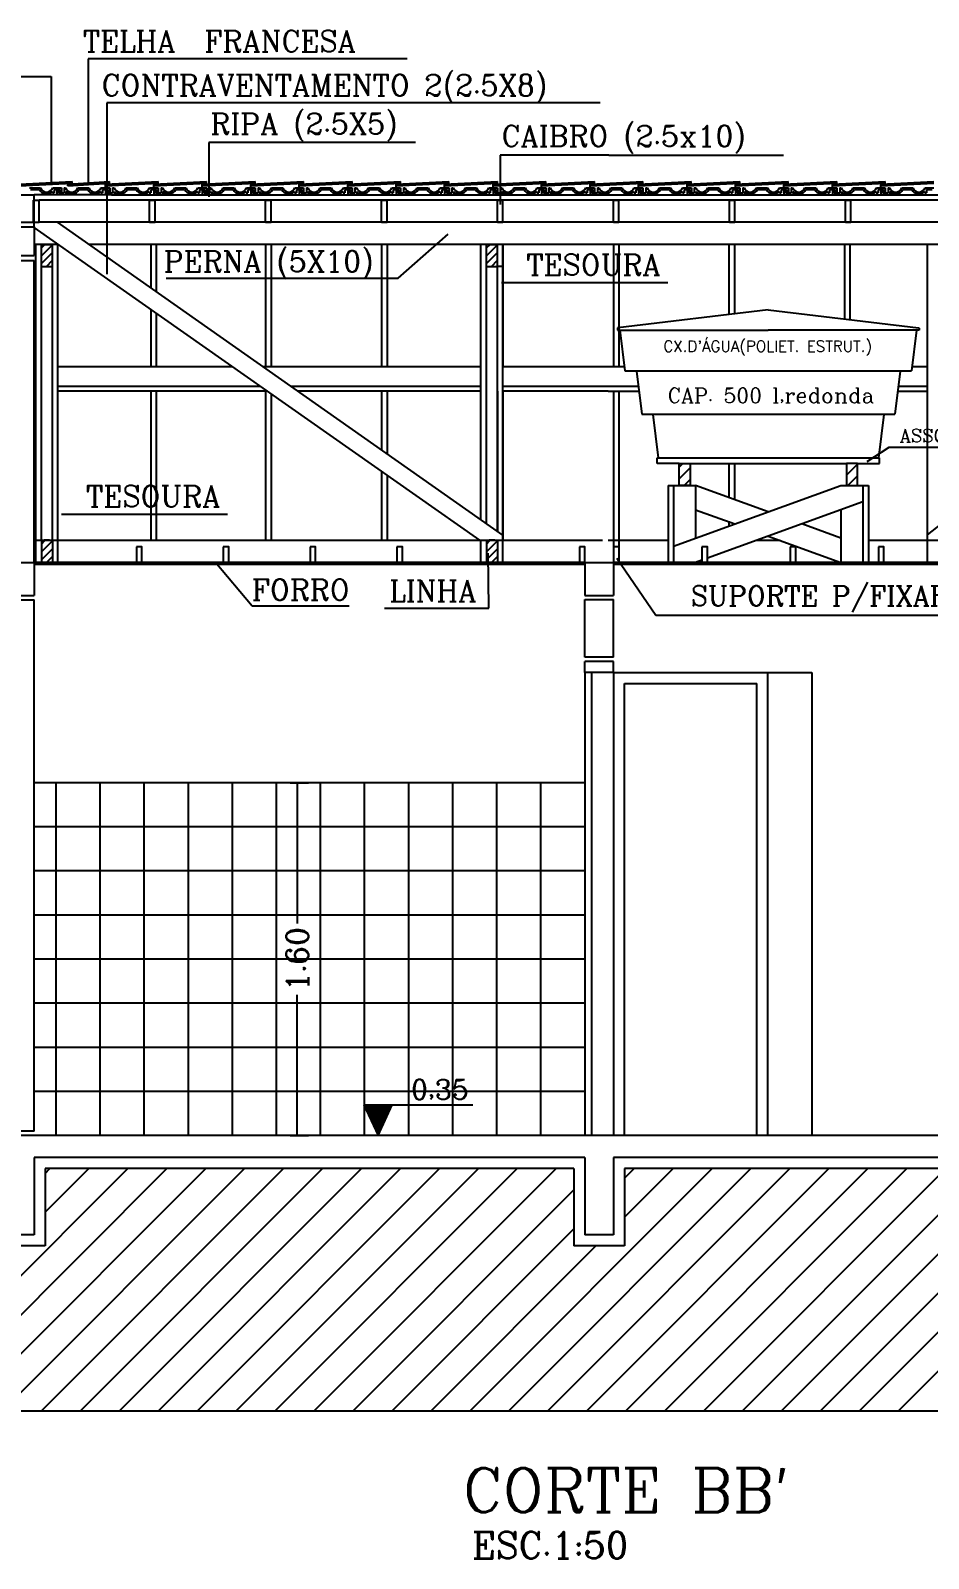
# Model space of a CAD drawing. Extents: x 359 to 444.1, y -24.8 to 1.
# Drawn here: x 417.8 to 421.87, y -11.15 to -4.22 of the extents above; entities that cross this region are included whole.
import ezdxf
from ezdxf.enums import TextEntityAlignment as Align

# ---------------------------------------------------------------- set-up
doc = ezdxf.new("R2010")
doc.units = 0
doc.header["$LTSCALE"] = 20
doc.linetypes.add('DASHED2', pattern=[0.375, 0.25, -0.125])
doc.layers.get('0').update_dxf_attribs({"linetype": 'CONTINUOUS'})
doc.layers.get('DEFPOINTS').update_dxf_attribs({"linetype": 'CONTINUOUS'})
for name, color, linetype in [('AZULEJO', 30, 'CONTINUOUS'), ('CONCRETO', 5, 'CONTINUOUS'), ('CORTE', 244, 'CONTINUOUS'), ('COTAS', 244, 'CONTINUOUS'), ('MADEIRAME', 30, 'CONTINUOUS'), ('PAREDE', 7, 'CONTINUOUS'), ('TELHA', 244, 'CONTINUOUS'), ('TEXTO', 1, 'CONTINUOUS'), ('TEXTO2', 30, 'CONTINUOUS'), ('VISTAL', 30, 'CONTINUOUS'), ('VISTAP', 244, 'CONTINUOUS')]:
    doc.layers.add(name, color=color, linetype=linetype)
doc.styles.add('ROMANC', font='ROMANC.SHX')
doc.dimstyles.get("Standard").update_dxf_attribs({"dimtxt": 0.1, "dimasz": 0.18, "dimexe": 0.05, "dimexo": 0.0625, "dimgap": 0.01, "dimtad": 0, "dimzin": 0, "dimtxsty": 'ROMANC', "dimblk1": 'NONE', "dimblk2": 'NONE', "dimsah": 1, "dimcen": 0.09, "dimclrd": 30, "dimclre": 30, "dimazin": 3, "dimtfac": 1, "dimtdec": 4, "dimtofl": 0, "dimtmove": 0, "dimatfit": 3, "dimtolj": 1, "dimtzin": 0})

# ---------------------------------------------------------------- blocks, each defined once
blk = doc.blocks.new('*D19')
at = {"color": 30, "linetype": 'BYBLOCK'}
for p, q in [((400.9362, -16.1964), (401.0184, -16.1964)), ((400.9684, -16.1964), (400.9684, -16.834)), ((400.9684, -17.7964), (400.9684, -17.1588)), ((400.9362, -17.7964), (401.0184, -17.7964))]:
    blk.add_line(p, q, dxfattribs=at)
at = {"layer": 'DEFPOINTS', "color": 0, "linetype": 'BYBLOCK'}
for p in [(400.8737, -16.1964), (400.9684, -16.1964), (400.8737, -17.7964)]:
    blk.add_point(p, dxfattribs=at)
at = {"color": 0, "linetype": 'BYBLOCK', "insert": (400.9684, -16.9964), "char_height": 0.1, "attachment_point": 5, "rotation": 90, "style": 'ROMANC'}
blk.add_mtext('\\A1;1.60', dxfattribs=at)
blk = doc.blocks.new('_NONE')
at = {"color": 0, "linetype": 'BYBLOCK'}
blk.add_circle((0, 0), 0.25, dxfattribs=at)
blk = doc.blocks.new('*X3')
at = {"color": 0, "linetype": 'CONTINUOUS'}
for p, q in [((159.5908, 75.0032), (159.6085, 75.0209)), ((159.5908, 74.9501), (159.6408, 75.0001)), ((160.3503, 75.0202), (160.351, 75.0209)), ((160.3503, 74.9671), (160.4003, 75.0171)), ((159.6146, 74.9209), (159.6408, 74.9471)), ((160.357, 74.9209), (160.4003, 74.9641))]:
    blk.add_line(p, q, dxfattribs=at)
blk = doc.blocks.new('*X68')
at = {"color": 0, "linetype": 'CONTINUOUS'}
for p, q in [((396.2338, -6.711), (396.25, -6.6948)), ((396.2338, -6.7464), (396.2838, -6.6964)), ((396.2338, -6.7817), (396.2838, -6.7317)), ((396.2562, -6.7947), (396.2838, -6.7671)), ((396.2338, -8.0545), (396.2511, -8.0372)), ((396.2338, -8.0899), (396.2838, -8.0399)), ((396.2338, -8.1252), (396.2838, -8.0752)), ((396.2572, -8.1372), (396.2838, -8.1106))]:
    blk.add_line(p, q, dxfattribs=at)
blk = doc.blocks.new('*D71')
at = {"color": 30, "linetype": 'BYBLOCK'}
for p, q in [((398.5361, -8.1472), (398.5361, -9.2798)), ((399.8425, -8.1472), (398.5861, -8.1472)), ((398.5361, -10.7372), (398.5361, -9.6046)), ((399.8425, -10.7372), (398.5861, -10.7372))]:
    blk.add_line(p, q, dxfattribs=at)
at = {"layer": 'DEFPOINTS', "color": 0, "linetype": 'BYBLOCK'}
for p in [(397.8425, -8.1472), (398.5361, -8.1472), (397.8425, -10.7372)]:
    blk.add_point(p, dxfattribs=at)
at = {"color": 0, "linetype": 'BYBLOCK', "insert": (398.5361, -9.4422), "char_height": 0.1, "attachment_point": 5, "rotation": 90, "style": 'ROMANC'}
blk.add_mtext('\\A1;{2.60}', dxfattribs=at)
blk = doc.blocks.new('*X5')
at = {"color": 0}
for p, q in [((191.8346, 96.81), (191.8357, 96.8112)), ((191.8352, 96.8088), (191.8375, 96.8112)), ((191.8357, 96.8076), (191.8392, 96.8112)), ((191.8363, 96.8064), (191.841, 96.8112)), ((191.8369, 96.8052), (191.8428, 96.8112)), ((191.8374, 96.804), (191.8445, 96.8112)), ((191.838, 96.8028), (191.8463, 96.8112)), ((191.8386, 96.8016), (191.8481, 96.8112)), ((191.8391, 96.8004), (191.8498, 96.8112)), ((191.8397, 96.7992), (191.8516, 96.8112)), ((191.8403, 96.798), (191.8534, 96.8112)), ((191.8408, 96.7968), (191.8551, 96.8112)), ((191.8414, 96.7956), (191.8569, 96.8112)), ((191.842, 96.7944), (191.8587, 96.8112)), ((191.8425, 96.7932), (191.8605, 96.8112)), ((191.8431, 96.792), (191.8622, 96.8112)), ((191.8436, 96.7908), (191.864, 96.8112)), ((191.8442, 96.7896), (191.8658, 96.8112)), ((191.8448, 96.7884), (191.8675, 96.8112)), ((191.8453, 96.7872), (191.8693, 96.8112)), ((191.8459, 96.786), (191.8711, 96.8112)), ((191.8465, 96.7848), (191.8728, 96.8112)), ((191.847, 96.7836), (191.8746, 96.8112)), ((191.8476, 96.7824), (191.8764, 96.8112)), ((191.8482, 96.7812), (191.8781, 96.8112)), ((191.8487, 96.78), (191.8799, 96.8112)), ((191.8493, 96.7788), (191.8817, 96.8112)), ((191.8499, 96.7776), (191.8834, 96.8112)), ((191.8504, 96.7764), (191.8852, 96.8112)), ((191.851, 96.7752), (191.887, 96.8112)), ((191.8516, 96.774), (191.8887, 96.8112)), ((191.8521, 96.7728), (191.8905, 96.8112)), ((191.8527, 96.7716), (191.8923, 96.8112)), ((191.8533, 96.7704), (191.894, 96.8112)), ((191.8538, 96.7692), (191.8958, 96.8112)), ((191.8544, 96.768), (191.8976, 96.8112)), ((191.855, 96.7668), (191.8972, 96.809)), ((191.8555, 96.7656), (191.8957, 96.8057)), ((191.8561, 96.7644), (191.8942, 96.8025)), ((191.8567, 96.7632), (191.8927, 96.7992)), ((191.8572, 96.762), (191.8913, 96.796)), ((191.8578, 96.7608), (191.8898, 96.7928)), ((191.8584, 96.7596), (191.8883, 96.7895)), ((191.8589, 96.7584), (191.8868, 96.7863)), ((191.8595, 96.7572), (191.8853, 96.783)), ((191.8601, 96.756), (191.8839, 96.7798)), ((191.8606, 96.7548), (191.8824, 96.7765)), ((191.8612, 96.7536), (191.8809, 96.7733)), ((191.8618, 96.7524), (191.8794, 96.77)), ((191.8623, 96.7512), (191.8779, 96.7668)), ((191.8629, 96.75), (191.8765, 96.7635)), ((191.8635, 96.7488), (191.875, 96.7603)), ((191.864, 96.7476), (191.8735, 96.757)), ((191.8646, 96.7464), (191.872, 96.7538)), ((191.8652, 96.7452), (191.8705, 96.7505)), ((191.8657, 96.744), (191.8691, 96.7473)), ((191.8663, 96.7428), (191.8676, 96.744))]:
    blk.add_line(p, q, dxfattribs=at)
blk = doc.blocks.new('*X78')
at = {"color": 0, "linetype": 'CONTINUOUS'}
for p, q in [((417.1382, -10.4847), (418.2382, -9.3847)), ((417.3149, -10.4847), (418.4149, -9.3847)), ((417.4917, -10.4847), (418.5917, -9.3847)), ((417.6685, -10.4847), (418.7685, -9.3847)), ((417.8453, -10.4847), (418.9453, -9.3847)), ((417.863, -9.5831), (418.0614, -9.3847)), ((417.863, -9.4063), (417.8846, -9.3847)), ((418.022, -10.4847), (419.122, -9.3847)), ((418.1988, -10.4847), (419.2988, -9.3847)), ((418.3756, -10.4847), (419.4756, -9.3847)), ((418.5524, -10.4847), (419.6524, -9.3847)), ((418.7292, -10.4847), (419.8292, -9.3847)), ((418.9059, -10.4847), (420.0059, -9.3847)), ((419.0827, -10.4847), (420.1827, -9.3847)), ((419.7898, -10.4847), (420.8898, -9.3847)), ((419.9666, -10.4847), (421.0666, -9.3847)), ((420.1434, -10.4847), (421.2434, -9.3847)), ((420.3201, -10.4847), (421.4201, -9.3847)), ((420.493, -9.6047), (420.713, -9.3847)), ((420.493, -9.428), (420.5363, -9.3847)), ((420.4969, -10.4847), (421.5969, -9.3847)), ((420.6737, -10.4847), (421.7737, -9.3847)), ((420.8505, -10.4847), (421.9505, -9.3847)), ((421.0272, -10.4847), (422.1272, -9.3847)), ((421.204, -10.4847), (422.304, -9.3847)), ((421.3808, -10.4847), (422.4808, -9.3847)), ((421.5576, -10.4847), (422.6576, -9.3847)), ((421.7344, -10.4847), (422.8344, -9.3847)), ((419.2595, -10.4847), (420.263, -9.4812)), ((419.4363, -10.4847), (420.263, -9.658)), ((419.613, -10.4847), (420.363, -9.7347))]:
    blk.add_line(p, q, dxfattribs=at)

msp = doc.modelspace()

# ---------------------------------------------------------------- linework, layer by layer
at = {"layer": 'AZULEJO', "linetype": 'CONTINUOUS'}
for p, q in [((420.313, -7.6347), (417.813, -7.6347)), ((417.913, -9.2347), (417.913, -7.6347)), ((418.113, -9.2347), (418.113, -7.6347)), ((418.313, -9.2347), (418.313, -7.6347)), ((418.513, -9.2347), (418.513, -7.6347)), ((418.713, -9.2347), (418.713, -7.6347)), ((418.913, -9.2347), (418.913, -7.6347)), ((419.113, -9.2347), (419.113, -7.6347)), ((419.313, -9.2347), (419.313, -7.6347)), ((419.513, -9.2347), (419.513, -7.6347)), ((419.713, -9.2347), (419.713, -7.6347)), ((419.913, -9.2347), (419.913, -7.6347)), ((420.113, -9.2347), (420.113, -7.6347)), ((420.313, -7.8347), (417.813, -7.8347)), ((420.313, -8.0347), (417.813, -8.0347)), ((420.313, -8.2347), (417.813, -8.2347)), ((420.313, -8.4347), (417.813, -8.4347)), ((420.313, -8.6347), (417.813, -8.6347)), ((420.313, -8.8347), (417.813, -8.8347)), ((420.313, -9.0347), (417.813, -9.0347))]:
    msp.add_line(p, q, dxfattribs=at)
at = {"layer": 'CONCRETO', "linetype": 'CONTINUOUS'}
for p, q in [((417.683, -5.1122), (417.813, -5.1122)), ((417.813, -5.1122), (417.813, -5.2422)), ((417.683, -5.2422), (417.813, -5.2422)), ((417.683, -6.6347), (417.813, -6.6347)), ((417.813, -6.6347), (417.813, -6.7847)), ((420.313, -6.6347), (420.443, -6.6347)), ((420.313, -6.6347), (420.313, -6.7847)), ((420.313, -6.6347), (420.443, -6.6347)), ((420.443, -6.6347), (420.443, -6.7847)), ((417.683, -6.7847), (417.813, -6.7847)), ((420.313, -6.7847), (420.443, -6.7847))]:
    msp.add_line(p, q, dxfattribs=at)
at = {"layer": 'CONCRETO', "color": 5, "linetype": 'CONTINUOUS'}
for p, q in [((420.313, -7.1347), (420.313, -7.0847)), ((420.443, -7.0847), (420.313, -7.0847)), ((420.443, -7.1347), (420.313, -7.1347)), ((420.443, -7.1347), (420.443, -7.0847))]:
    msp.add_line(p, q, dxfattribs=at)
at = {"layer": 'CONCRETO'}
for p, q in [((417.813, -9.2347), (417.683, -9.2347)), ((423.803, -9.2347), (417.683, -9.2347)), ((417.813, -9.3347), (417.813, -9.6847)), ((420.313, -9.3347), (417.813, -9.3347)), ((420.313, -9.3347), (420.313, -9.6847)), ((420.443, -9.3347), (420.443, -9.6847)), ((420.893, -9.3347), (420.443, -9.3347)), ((421.343, -9.3347), (420.663, -9.3347)), ((423.673, -9.3347), (421.343, -9.3347)), ((417.813, -9.6847), (417.683, -9.6847)), ((420.443, -9.6847), (420.313, -9.6847))]:
    msp.add_line(p, q, dxfattribs=at)
at = {"layer": 'CORTE', "color": 244, "linetype": 'CONTINUOUS'}
for p, q in [((417.7917, -4.9359), (417.8418, -4.9359)), ((417.7967, -4.9439), (417.8368, -4.9439)), ((417.896, -4.9521), (417.896, -4.9579)), ((417.896, -4.9579), (417.904, -4.9579)), ((417.8972, -4.9359), (417.937, -4.9359)), ((417.904, -4.9439), (417.904, -4.9579)), ((417.904, -4.9439), (417.929, -4.9439)), ((417.9163, -4.9479), (417.9243, -4.9479)), ((417.9163, -4.9479), (417.9163, -4.9659)), ((417.9163, -4.9659), (417.9573, -4.9659)), ((417.9243, -4.9479), (417.9243, -4.9579)), ((417.9243, -4.9579), (417.9493, -4.9579)), ((417.929, -4.9439), (417.929, -4.9539)), ((417.929, -4.9539), (417.937, -4.9539)), ((417.937, -4.9359), (417.937, -4.9539)), ((417.9493, -4.9359), (417.9556, -4.9359)), ((417.9493, -4.9359), (417.9493, -4.9579)), ((417.9573, -4.9526), (417.9573, -4.9659)), ((418.0109, -4.9359), (418.0611, -4.9359)), ((418.016, -4.9439), (418.0561, -4.9439)), ((418.1153, -4.9521), (418.1153, -4.9579)), ((418.1153, -4.9579), (418.1233, -4.9579)), ((418.1165, -4.9359), (418.1563, -4.9359)), ((418.1233, -4.9439), (418.1483, -4.9439)), ((418.1233, -4.9439), (418.1233, -4.9579)), ((418.1363, -4.9479), (418.1363, -4.9659)), ((418.1363, -4.9479), (418.1443, -4.9479)), ((418.1363, -4.9659), (418.1773, -4.9659)), ((418.1443, -4.9479), (418.1443, -4.9579)), ((418.1443, -4.9579), (418.1693, -4.9579)), ((418.1483, -4.9439), (418.1483, -4.9539)), ((418.1483, -4.9439), (418.1483, -4.9539)), ((418.1483, -4.9539), (418.1563, -4.9539)), ((418.1563, -4.9359), (418.1563, -4.9539)), ((418.1693, -4.9359), (418.1756, -4.9359)), ((418.1693, -4.9359), (418.1693, -4.9579)), ((418.1773, -4.9526), (418.1773, -4.9659)), ((418.2309, -4.9359), (418.2811, -4.9359)), ((418.236, -4.9439), (418.2761, -4.9439)), ((418.3353, -4.9521), (418.3353, -4.9579)), ((418.3353, -4.9579), (418.3433, -4.9579)), ((418.3365, -4.9359), (418.3763, -4.9359)), ((418.3433, -4.9439), (418.3683, -4.9439)), ((418.3433, -4.9439), (418.3433, -4.9579)), ((418.3563, -4.9479), (418.3563, -4.9659)), ((418.3563, -4.9479), (418.3643, -4.9479)), ((418.3563, -4.9659), (418.3973, -4.9659)), ((418.3643, -4.9479), (418.3643, -4.9579)), ((418.3643, -4.9579), (418.3893, -4.9579)), ((418.3683, -4.9439), (418.3683, -4.9539)), ((418.3683, -4.9539), (418.3763, -4.9539)), ((418.3763, -4.9359), (418.3763, -4.9539)), ((418.3893, -4.9359), (418.3956, -4.9359)), ((418.3893, -4.9359), (418.3893, -4.9579)), ((418.3973, -4.9526), (418.3973, -4.9659)), ((418.4509, -4.9359), (418.5011, -4.9359)), ((418.456, -4.9439), (418.4961, -4.9439)), ((418.5553, -4.9521), (418.5553, -4.9579)), ((418.5553, -4.9579), (418.5633, -4.9579)), ((418.5565, -4.9359), (418.5963, -4.9359)), ((418.5633, -4.9439), (418.5883, -4.9439)), ((418.5633, -4.9439), (418.5633, -4.9579)), ((418.5763, -4.9479), (418.5763, -4.9659)), ((418.5763, -4.9479), (418.5843, -4.9479)), ((418.5763, -4.9659), (418.6173, -4.9659)), ((418.5843, -4.9479), (418.5843, -4.9579)), ((418.5843, -4.9579), (418.6093, -4.9579)), ((418.5883, -4.9439), (418.5883, -4.9539)), ((418.5883, -4.9539), (418.5963, -4.9539)), ((418.5963, -4.9359), (418.5963, -4.9539)), ((418.6093, -4.9359), (418.6156, -4.9359)), ((418.6093, -4.9359), (418.6093, -4.9579)), ((418.6173, -4.9526), (418.6173, -4.9659)), ((418.6709, -4.9359), (418.7211, -4.9359)), ((418.676, -4.9439), (418.7161, -4.9439)), ((418.7753, -4.9521), (418.7753, -4.9579)), ((418.7753, -4.9579), (418.7833, -4.9579)), ((418.7765, -4.9359), (418.8163, -4.9359)), ((418.7833, -4.9439), (418.8083, -4.9439)), ((418.7833, -4.9439), (418.7833, -4.9579)), ((418.7963, -4.9479), (418.7963, -4.9659)), ((418.7963, -4.9479), (418.8043, -4.9479)), ((418.7963, -4.9659), (418.8373, -4.9659)), ((418.8043, -4.9479), (418.8043, -4.9579)), ((418.8043, -4.9579), (418.8293, -4.9579)), ((418.8083, -4.9439), (418.8083, -4.9539)), ((418.8083, -4.9539), (418.8163, -4.9539)), ((418.8163, -4.9359), (418.8163, -4.9539)), ((418.8293, -4.9359), (418.8356, -4.9359)), ((418.8293, -4.9359), (418.8293, -4.9579)), ((418.8373, -4.9526), (418.8373, -4.9659)), ((418.8909, -4.9359), (418.9411, -4.9359)), ((418.896, -4.9439), (418.9361, -4.9439)), ((418.9953, -4.9521), (418.9953, -4.9579)), ((418.9953, -4.9579), (419.0033, -4.9579)), ((418.9965, -4.9359), (419.0363, -4.9359)), ((419.0033, -4.9439), (419.0283, -4.9439)), ((419.0033, -4.9439), (419.0033, -4.9579)), ((419.0163, -4.9479), (419.0163, -4.9659)), ((419.0163, -4.9479), (419.0243, -4.9479)), ((419.0163, -4.9659), (419.0573, -4.9659)), ((419.0243, -4.9479), (419.0243, -4.9579)), ((419.0243, -4.9579), (419.0493, -4.9579)), ((419.0283, -4.9439), (419.0283, -4.9539)), ((419.0283, -4.9539), (419.0363, -4.9539)), ((419.0363, -4.9359), (419.0363, -4.9539)), ((419.0493, -4.9359), (419.0556, -4.9359)), ((419.0493, -4.9359), (419.0493, -4.9579)), ((419.0573, -4.9526), (419.0573, -4.9659)), ((419.1109, -4.9359), (419.1611, -4.9359)), ((419.116, -4.9439), (419.1561, -4.9439)), ((419.2153, -4.9521), (419.2153, -4.9579)), ((419.2153, -4.9579), (419.2233, -4.9579)), ((419.2165, -4.9359), (419.2563, -4.9359)), ((419.2233, -4.9439), (419.2483, -4.9439)), ((419.2233, -4.9439), (419.2233, -4.9579)), ((419.2363, -4.9479), (419.2363, -4.9659)), ((419.2363, -4.9479), (419.2443, -4.9479)), ((419.2363, -4.9659), (419.2773, -4.9659)), ((419.2443, -4.9479), (419.2443, -4.9579)), ((419.2443, -4.9579), (419.2693, -4.9579)), ((419.2483, -4.9439), (419.2483, -4.9539)), ((419.2483, -4.9539), (419.2563, -4.9539)), ((419.2563, -4.9359), (419.2563, -4.9539)), ((419.2693, -4.9359), (419.2756, -4.9359)), ((419.2693, -4.9359), (419.2693, -4.9579)), ((419.2773, -4.9526), (419.2773, -4.9659)), ((419.3309, -4.9359), (419.3811, -4.9359)), ((419.336, -4.9439), (419.3761, -4.9439)), ((419.4353, -4.9521), (419.4353, -4.9579)), ((419.4353, -4.9579), (419.4433, -4.9579)), ((419.4365, -4.9359), (419.4763, -4.9359)), ((419.4433, -4.9439), (419.4683, -4.9439)), ((419.4433, -4.9439), (419.4433, -4.9579)), ((419.4563, -4.9479), (419.4563, -4.9659)), ((419.4563, -4.9479), (419.4643, -4.9479)), ((419.4563, -4.9659), (419.4973, -4.9659)), ((419.4643, -4.9479), (419.4643, -4.9579)), ((419.4643, -4.9579), (419.4893, -4.9579)), ((419.4683, -4.9439), (419.4683, -4.9539)), ((419.4683, -4.9539), (419.4763, -4.9539)), ((419.4763, -4.9359), (419.4763, -4.9539)), ((419.4893, -4.9359), (419.4956, -4.9359)), ((419.4893, -4.9359), (419.4893, -4.9579)), ((419.4973, -4.9526), (419.4973, -4.9659)), ((419.5509, -4.9359), (419.6011, -4.9359)), ((419.556, -4.9439), (419.5961, -4.9439)), ((419.6553, -4.9521), (419.6553, -4.9579)), ((419.6553, -4.9579), (419.6633, -4.9579)), ((419.6565, -4.9359), (419.6963, -4.9359)), ((419.6633, -4.9439), (419.6883, -4.9439)), ((419.6633, -4.9439), (419.6633, -4.9579)), ((419.6763, -4.9479), (419.6763, -4.9659)), ((419.6763, -4.9479), (419.6843, -4.9479)), ((419.6763, -4.9659), (419.7173, -4.9659)), ((419.6843, -4.9479), (419.6843, -4.9579)), ((419.6843, -4.9579), (419.7093, -4.9579)), ((419.6883, -4.9439), (419.6883, -4.9539)), ((419.6883, -4.9539), (419.6963, -4.9539)), ((419.6963, -4.9359), (419.6963, -4.9539)), ((419.7093, -4.9359), (419.7156, -4.9359)), ((419.7093, -4.9359), (419.7093, -4.9579)), ((419.7173, -4.9526), (419.7173, -4.9659)), ((419.7709, -4.9359), (419.8211, -4.9359)), ((419.776, -4.9439), (419.8161, -4.9439)), ((419.8753, -4.9521), (419.8753, -4.9579)), ((419.8753, -4.9579), (419.8833, -4.9579)), ((419.8765, -4.9359), (419.9163, -4.9359)), ((419.8833, -4.9439), (419.9083, -4.9439)), ((419.8833, -4.9439), (419.8833, -4.9579)), ((419.8963, -4.9479), (419.8963, -4.9659)), ((419.8963, -4.9479), (419.9043, -4.9479)), ((419.8963, -4.9659), (419.9373, -4.9659)), ((419.9043, -4.9479), (419.9043, -4.9579)), ((419.9043, -4.9579), (419.9293, -4.9579)), ((419.9083, -4.9439), (419.9083, -4.9539)), ((419.9083, -4.9539), (419.9163, -4.9539)), ((419.9163, -4.9359), (419.9163, -4.9539)), ((419.9293, -4.9359), (419.9356, -4.9359)), ((419.9293, -4.9359), (419.9293, -4.9579)), ((419.9373, -4.9526), (419.9373, -4.9659)), ((419.9909, -4.9359), (420.0411, -4.9359)), ((419.996, -4.9439), (420.0361, -4.9439)), ((420.0953, -4.9521), (420.0953, -4.9579)), ((420.0953, -4.9579), (420.1033, -4.9579)), ((420.0965, -4.9359), (420.1363, -4.9359)), ((420.1033, -4.9439), (420.1283, -4.9439)), ((420.1033, -4.9439), (420.1033, -4.9579)), ((420.1163, -4.9479), (420.1163, -4.9659)), ((420.1163, -4.9479), (420.1243, -4.9479)), ((420.1163, -4.9659), (420.1573, -4.9659)), ((420.1243, -4.9479), (420.1243, -4.9579)), ((420.1243, -4.9579), (420.1493, -4.9579)), ((420.1283, -4.9439), (420.1283, -4.9539)), ((420.1283, -4.9539), (420.1363, -4.9539)), ((420.1363, -4.9359), (420.1363, -4.9539)), ((420.1493, -4.9359), (420.1556, -4.9359)), ((420.1493, -4.9359), (420.1493, -4.9579)), ((420.1573, -4.9526), (420.1573, -4.9659)), ((420.2109, -4.9359), (420.2611, -4.9359)), ((420.216, -4.9439), (420.2561, -4.9439)), ((420.3153, -4.9521), (420.3153, -4.9579)), ((420.3153, -4.9579), (420.3233, -4.9579)), ((420.3165, -4.9359), (420.3563, -4.9359)), ((420.3233, -4.9439), (420.3483, -4.9439)), ((420.3233, -4.9439), (420.3233, -4.9579)), ((420.3363, -4.9479), (420.3363, -4.9659)), ((420.3363, -4.9479), (420.3443, -4.9479)), ((420.3363, -4.9659), (420.3773, -4.9659)), ((420.3443, -4.9479), (420.3443, -4.9579)), ((420.3443, -4.9579), (420.3693, -4.9579)), ((420.3483, -4.9439), (420.3483, -4.9539)), ((420.3483, -4.9539), (420.3563, -4.9539)), ((420.3563, -4.9359), (420.3563, -4.9539)), ((420.3693, -4.9359), (420.3756, -4.9359)), ((420.3693, -4.9359), (420.3693, -4.9579)), ((420.3773, -4.9526), (420.3773, -4.9659)), ((420.4309, -4.9359), (420.4811, -4.9359)), ((420.436, -4.9439), (420.4761, -4.9439)), ((420.5353, -4.9521), (420.5353, -4.9579)), ((420.5353, -4.9579), (420.5433, -4.9579)), ((420.5365, -4.9359), (420.5763, -4.9359)), ((420.5433, -4.9439), (420.5683, -4.9439)), ((420.5433, -4.9439), (420.5433, -4.9579)), ((420.5563, -4.9479), (420.5563, -4.9659)), ((420.5563, -4.9479), (420.5643, -4.9479)), ((420.5563, -4.9659), (420.5973, -4.9659)), ((420.5643, -4.9479), (420.5643, -4.9579)), ((420.5643, -4.9579), (420.5893, -4.9579)), ((420.5683, -4.9439), (420.5683, -4.9539)), ((420.5683, -4.9539), (420.5763, -4.9539)), ((420.5763, -4.9359), (420.5763, -4.9539)), ((420.5893, -4.9359), (420.5956, -4.9359)), ((420.5893, -4.9359), (420.5893, -4.9579)), ((420.5973, -4.9526), (420.5973, -4.9659)), ((420.6509, -4.9359), (420.7011, -4.9359)), ((420.656, -4.9439), (420.6961, -4.9439)), ((420.7553, -4.9521), (420.7553, -4.9579)), ((420.7553, -4.9579), (420.7633, -4.9579)), ((420.7565, -4.9359), (420.7963, -4.9359)), ((420.7633, -4.9439), (420.7883, -4.9439)), ((420.7633, -4.9439), (420.7633, -4.9579)), ((420.7763, -4.9479), (420.7763, -4.9659)), ((420.7763, -4.9479), (420.7843, -4.9479)), ((420.7763, -4.9659), (420.8173, -4.9659)), ((420.7843, -4.9479), (420.7843, -4.9579)), ((420.7843, -4.9579), (420.8093, -4.9579)), ((420.7883, -4.9439), (420.7883, -4.9539)), ((420.7883, -4.9539), (420.7963, -4.9539)), ((420.7963, -4.9359), (420.7963, -4.9539)), ((420.8093, -4.9359), (420.8156, -4.9359)), ((420.8093, -4.9359), (420.8093, -4.9579)), ((420.8173, -4.9526), (420.8173, -4.9659)), ((420.8709, -4.9359), (420.9211, -4.9359)), ((420.876, -4.9439), (420.9161, -4.9439)), ((420.9753, -4.9521), (420.9753, -4.9579)), ((420.9753, -4.9579), (420.9833, -4.9579)), ((420.9765, -4.9359), (421.0163, -4.9359)), ((420.9833, -4.9439), (421.0083, -4.9439)), ((420.9833, -4.9439), (420.9833, -4.9579)), ((420.9963, -4.9479), (420.9963, -4.9659)), ((420.9963, -4.9479), (421.0043, -4.9479)), ((420.9963, -4.9659), (421.0373, -4.9659)), ((421.0043, -4.9479), (421.0043, -4.9579)), ((421.0043, -4.9579), (421.0293, -4.9579)), ((421.0083, -4.9439), (421.0083, -4.9539)), ((421.0083, -4.9539), (421.0163, -4.9539)), ((421.0163, -4.9359), (421.0163, -4.9539)), ((421.0293, -4.9359), (421.0356, -4.9359)), ((421.0293, -4.9359), (421.0293, -4.9579)), ((421.0373, -4.9526), (421.0373, -4.9659)), ((421.0909, -4.9359), (421.1411, -4.9359)), ((421.096, -4.9439), (421.1361, -4.9439)), ((421.1953, -4.9521), (421.1953, -4.9579)), ((421.1953, -4.9579), (421.2033, -4.9579)), ((421.1965, -4.9359), (421.2363, -4.9359)), ((421.2033, -4.9439), (421.2283, -4.9439)), ((421.2033, -4.9439), (421.2033, -4.9579)), ((421.2163, -4.9479), (421.2163, -4.9659)), ((421.2163, -4.9479), (421.2243, -4.9479)), ((421.2163, -4.9659), (421.2573, -4.9659)), ((421.2243, -4.9479), (421.2243, -4.9579)), ((421.2243, -4.9579), (421.2493, -4.9579)), ((421.2283, -4.9439), (421.2283, -4.9539)), ((421.2283, -4.9539), (421.2363, -4.9539)), ((421.2363, -4.9359), (421.2363, -4.9539)), ((421.2493, -4.9359), (421.2556, -4.9359)), ((421.2493, -4.9359), (421.2493, -4.9579)), ((421.2573, -4.9526), (421.2573, -4.9659)), ((421.3109, -4.9359), (421.3611, -4.9359)), ((421.316, -4.9439), (421.3561, -4.9439)), ((421.4153, -4.9521), (421.4153, -4.9579)), ((421.4153, -4.9579), (421.4233, -4.9579)), ((421.4165, -4.9359), (421.4563, -4.9359)), ((421.4233, -4.9439), (421.4483, -4.9439)), ((421.4233, -4.9439), (421.4233, -4.9579)), ((421.4363, -4.9479), (421.4363, -4.9659)), ((421.4363, -4.9479), (421.4443, -4.9479)), ((421.4363, -4.9659), (421.4773, -4.9659)), ((421.4443, -4.9479), (421.4443, -4.9579)), ((421.4443, -4.9579), (421.4693, -4.9579)), ((421.4483, -4.9439), (421.4483, -4.9539)), ((421.4483, -4.9539), (421.4563, -4.9539)), ((421.4563, -4.9359), (421.4563, -4.9539)), ((421.4693, -4.9359), (421.4756, -4.9359)), ((421.4693, -4.9359), (421.4693, -4.9579)), ((421.4773, -4.9526), (421.4773, -4.9659)), ((421.5309, -4.9359), (421.5811, -4.9359)), ((421.536, -4.9439), (421.5761, -4.9439)), ((421.6353, -4.9521), (421.6353, -4.9579)), ((421.6353, -4.9579), (421.6433, -4.9579)), ((421.6365, -4.9359), (421.6763, -4.9359)), ((421.6433, -4.9439), (421.6683, -4.9439)), ((421.6433, -4.9439), (421.6433, -4.9579)), ((421.6563, -4.9479), (421.6563, -4.9659)), ((421.6563, -4.9479), (421.6643, -4.9479)), ((421.6563, -4.9659), (421.6973, -4.9659)), ((421.6643, -4.9479), (421.6643, -4.9579)), ((421.6643, -4.9579), (421.6893, -4.9579)), ((421.6683, -4.9439), (421.6683, -4.9539)), ((421.6683, -4.9539), (421.6763, -4.9539)), ((421.6763, -4.9359), (421.6763, -4.9539)), ((421.6893, -4.9359), (421.6956, -4.9359)), ((421.6893, -4.9359), (421.6893, -4.9579)), ((421.6973, -4.9526), (421.6973, -4.9659)), ((421.7509, -4.9359), (421.8011, -4.9359)), ((421.756, -4.9439), (421.7961, -4.9439)), ((421.8553, -4.9521), (421.8553, -4.9579)), ((421.8553, -4.9579), (421.8633, -4.9579)), ((421.8565, -4.9359), (421.8963, -4.9359)), ((421.8633, -4.9439), (421.8883, -4.9439)), ((421.8633, -4.9439), (421.8633, -4.9579)), ((417.8835, -6.5347), (417.8585, -6.5347)), ((419.9035, -6.5347), (419.8785, -6.5347)), ((417.863, -9.3847), (417.863, -9.7347)), ((420.263, -9.3847), (417.863, -9.3847)), ((417.863, -9.7347), (417.633, -9.7347))]:
    msp.add_line(p, q, dxfattribs=at)
at = {"layer": 'CORTE', "linetype": 'CONTINUOUS'}
for p, q in [((417.8106, -5.0922), (417.8106, -4.9922)), ((417.8106, -4.9922), (417.8356, -4.9922)), ((418.337, -5.0922), (418.337, -4.9922)), ((418.337, -4.9922), (418.362, -4.9922)), ((418.8633, -5.0922), (418.8633, -4.9922)), ((418.8633, -4.9922), (418.8883, -4.9922)), ((419.3896, -5.0922), (419.3896, -4.9922)), ((419.3896, -4.9922), (419.4146, -4.9922)), ((419.916, -5.0922), (419.916, -4.9922)), ((419.916, -4.9922), (419.941, -4.9922)), ((420.4423, -5.0922), (420.4423, -4.9922)), ((420.4423, -4.9922), (420.4673, -4.9922)), ((420.9686, -5.0922), (420.9686, -4.9922)), ((420.9686, -4.9922), (420.9936, -4.9922)), ((421.4949, -5.0922), (421.4949, -4.9922)), ((421.4949, -4.9922), (421.5199, -4.9922)), ((417.8106, -5.0922), (417.8356, -5.0922)), ((418.337, -5.0922), (418.362, -5.0922)), ((418.8633, -5.0922), (418.8883, -5.0922)), ((419.3896, -5.0922), (419.4146, -5.0922)), ((419.916, -5.0922), (419.941, -5.0922)), ((420.4423, -5.0922), (420.4673, -5.0922)), ((420.9686, -5.0922), (420.9936, -5.0922)), ((421.4949, -5.0922), (421.5199, -5.0922)), ((417.846, -5.2922), (417.846, -5.1922)), ((417.846, -5.1923), (417.896, -5.1923)), ((417.8585, -5.1922), (417.8835, -5.1922)), ((417.896, -5.2922), (417.896, -5.1922)), ((419.866, -5.2922), (419.866, -5.1922)), ((419.866, -5.1923), (419.916, -5.1923)), ((419.8785, -5.1922), (419.9035, -5.1922)), ((419.916, -5.2922), (419.916, -5.1922)), ((417.846, -5.2922), (417.896, -5.2922)), ((419.866, -5.2922), (419.916, -5.2922)), ((417.846, -6.5347), (417.846, -6.6347)), ((417.896, -6.5347), (417.896, -6.6347)), ((419.866, -6.5347), (419.866, -6.6347)), ((419.916, -6.5347), (419.916, -6.6347))]:
    msp.add_line(p, q, dxfattribs=at)
at = {"layer": 'CORTE', "color": 244}
for p, q in [((420.263, -9.3847), (420.263, -9.7347)), ((420.893, -9.3847), (420.493, -9.3847)), ((420.493, -9.3847), (420.493, -9.7347)), ((421.293, -9.3847), (420.663, -9.3847)), ((423.623, -9.3847), (421.293, -9.3847)), ((420.493, -9.7347), (420.263, -9.7347))]:
    msp.add_line(p, q, dxfattribs=at)
at = {"layer": 'CORTE', "color": 244, "linetype": 'CONTINUOUS'}
for centre, radius, start, end in [((417.8695, -4.9253), 0.0377, 209.69034, 314.70515), ((417.8695, -4.9253), 0.0297, 201.05175, 338.94825), ((417.9833, -4.9253), 0.0297, 201.05175, 338.94825), ((417.9833, -4.9253), 0.0377, 226.3757, 330.30966), ((418.0888, -4.9253), 0.0377, 209.69034, 314.70515), ((418.0888, -4.9253), 0.0297, 201.05175, 338.94825), ((418.2033, -4.9253), 0.0297, 201.05175, 338.94825), ((418.2033, -4.9253), 0.0377, 226.3757, 330.30966), ((418.3088, -4.9253), 0.0377, 209.69034, 314.70515), ((418.3088, -4.9253), 0.0297, 201.05175, 338.94825), ((418.4233, -4.9253), 0.0297, 201.05175, 338.94825), ((418.4233, -4.9253), 0.0377, 226.3757, 330.30966), ((418.5288, -4.9253), 0.0377, 209.69034, 314.70515), ((418.5288, -4.9253), 0.0297, 201.05175, 338.94825), ((418.6433, -4.9253), 0.0297, 201.05175, 338.94825), ((418.6433, -4.9253), 0.0377, 226.3757, 330.30966), ((418.7488, -4.9253), 0.0377, 209.69034, 314.70515), ((418.7488, -4.9253), 0.0297, 201.05175, 338.94825), ((418.8633, -4.9253), 0.0297, 201.05175, 338.94825), ((418.8633, -4.9253), 0.0377, 226.3757, 330.30966), ((418.9688, -4.9253), 0.0377, 209.69034, 314.70515), ((418.9688, -4.9253), 0.0297, 201.05175, 338.94825), ((419.0833, -4.9253), 0.0297, 201.05175, 338.94825), ((419.0833, -4.9253), 0.0377, 226.3757, 330.30966), ((419.1888, -4.9253), 0.0377, 209.69034, 314.70515), ((419.1888, -4.9253), 0.0297, 201.05175, 338.94825), ((419.3033, -4.9253), 0.0297, 201.05175, 338.94825), ((419.3033, -4.9253), 0.0377, 226.3757, 330.30966), ((419.4088, -4.9253), 0.0377, 209.69034, 314.70515), ((419.4088, -4.9253), 0.0297, 201.05175, 338.94825), ((419.5233, -4.9253), 0.0297, 201.05175, 338.94825), ((419.5233, -4.9253), 0.0377, 226.3757, 330.30966), ((419.6288, -4.9253), 0.0377, 209.69034, 314.70515), ((419.6288, -4.9253), 0.0297, 201.05175, 338.94825), ((419.7433, -4.9253), 0.0297, 201.05175, 338.94825), ((419.7433, -4.9253), 0.0377, 226.3757, 330.30966), ((419.8488, -4.9253), 0.0377, 209.69034, 314.70515), ((419.8488, -4.9253), 0.0297, 201.05175, 338.94825), ((419.9633, -4.9253), 0.0297, 201.05175, 338.94825), ((419.9633, -4.9253), 0.0377, 226.3757, 330.30966), ((420.0688, -4.9253), 0.0377, 209.69034, 314.70515), ((420.0688, -4.9253), 0.0297, 201.05175, 338.94825), ((420.1833, -4.9253), 0.0297, 201.05175, 338.94825), ((420.1833, -4.9253), 0.0377, 226.3757, 330.30966), ((420.2888, -4.9253), 0.0377, 209.69034, 314.70515), ((420.2888, -4.9253), 0.0297, 201.05175, 338.94825), ((420.4033, -4.9253), 0.0297, 201.05175, 338.94825), ((420.4033, -4.9253), 0.0377, 226.3757, 330.30966), ((420.5088, -4.9253), 0.0377, 209.69034, 314.70515), ((420.5088, -4.9253), 0.0297, 201.05175, 338.94825), ((420.6233, -4.9253), 0.0297, 201.05175, 338.94825), ((420.6233, -4.9253), 0.0377, 226.3757, 330.30966), ((420.7288, -4.9253), 0.0377, 209.69034, 314.70515), ((420.7288, -4.9253), 0.0297, 201.05175, 338.94825), ((420.8433, -4.9253), 0.0297, 201.05175, 338.94825), ((420.8433, -4.9253), 0.0377, 226.3757, 330.30966), ((420.9488, -4.9253), 0.0377, 209.69034, 314.70515), ((420.9488, -4.9253), 0.0297, 201.05175, 338.94825), ((421.0633, -4.9253), 0.0297, 201.05175, 338.94825), ((421.0633, -4.9253), 0.0377, 226.3757, 330.30966), ((421.1688, -4.9253), 0.0377, 209.69034, 314.70515), ((421.1688, -4.9253), 0.0297, 201.05175, 338.94825), ((421.2833, -4.9253), 0.0297, 201.05175, 338.94825), ((421.2833, -4.9253), 0.0377, 226.3757, 330.30966), ((421.3888, -4.9253), 0.0377, 209.69034, 314.70515), ((421.3888, -4.9253), 0.0297, 201.05175, 338.94825), ((421.5033, -4.9253), 0.0297, 201.05175, 338.94825), ((421.5033, -4.9253), 0.0377, 226.3757, 330.30966), ((421.6088, -4.9253), 0.0377, 209.69034, 314.70515), ((421.6088, -4.9253), 0.0297, 201.05175, 338.94825), ((421.7233, -4.9253), 0.0297, 201.05175, 338.94825), ((421.7233, -4.9253), 0.0377, 226.3757, 330.30966), ((421.8288, -4.9253), 0.0377, 209.69034, 314.70515), ((421.8288, -4.9253), 0.0297, 201.05175, 338.94825)]:
    msp.add_arc(centre, radius, start, end, dxfattribs=at)
at = {"layer": 'COTAS', "color": 30, "linetype": 'CONTINUOUS'}
msp.add_line((419.4658, -5.3458), (419.6928, -5.1458), dxfattribs=at)
at = {"layer": 'MADEIRAME', "color": 30, "linetype": 'CONTINUOUS'}
for p, q in [((417.813, -5.1127), (417.813, -5.0922)), ((419.8353, -6.5347), (417.813, -5.1156)), ((419.941, -6.5111), (417.9189, -5.0922)), ((421.8679, -6.51), (423.6628, -5.0922)), ((419.916, -5.2911), (419.941, -5.2911))]:
    msp.add_line(p, q, dxfattribs=at)
at = {"layer": 'PAREDE', "color": 3, "linetype": 'CONTINUOUS'}
for p, q in [((417.683, -4.9672), (417.813, -4.9672)), ((417.813, -5.0922), (417.813, -4.9672)), ((417.683, -5.0922), (417.813, -5.0922)), ((417.683, -5.2648), (417.813, -5.2648)), ((417.813, -6.6347), (417.813, -5.2648)), ((417.683, -6.8046), (417.813, -6.8046)), ((417.813, -7.1347), (417.813, -6.8046)), ((420.313, -6.8037), (420.443, -6.8037)), ((420.313, -7.0646), (420.313, -6.8037)), ((420.443, -7.0646), (420.443, -6.8037)), ((420.443, -7.0646), (420.313, -7.0646)), ((417.813, -9.2146), (417.813, -7.1347)), ((417.813, -9.2146), (417.683, -9.2146))]:
    msp.add_line(p, q, dxfattribs=at)
at = {"layer": 'TELHA', "color": 244, "linetype": 'CONTINUOUS'}
for p, q in [((417.7463, -4.9186), (417.9858, -4.9065)), ((417.7463, -4.9266), (417.9858, -4.9145))]:
    msp.add_line(p, q, dxfattribs=at)
at = {"layer": 'TELHA', "color": 244, "linetype": 'DASHED2', "ltscale": 0.3}
for p, q in [((417.9663, -4.9186), (418.1558, -4.9065)), ((417.9663, -4.9266), (418.1558, -4.9145)), ((418.1363, -4.9186), (418.3758, -4.9065)), ((418.1363, -4.9266), (418.3758, -4.9145)), ((418.3563, -4.9186), (418.5958, -4.9065)), ((418.3563, -4.9266), (418.5958, -4.9145)), ((418.5763, -4.9186), (418.8158, -4.9065)), ((418.5763, -4.9266), (418.8158, -4.9145)), ((418.7963, -4.9186), (419.0358, -4.9065)), ((418.7963, -4.9266), (419.0358, -4.9145)), ((419.0163, -4.9186), (419.2558, -4.9065)), ((419.0163, -4.9266), (419.2558, -4.9145)), ((419.2363, -4.9186), (419.4758, -4.9065)), ((419.2363, -4.9266), (419.4758, -4.9145)), ((419.4563, -4.9186), (419.6958, -4.9065)), ((419.4563, -4.9266), (419.6958, -4.9145)), ((419.6763, -4.9186), (419.9158, -4.9065)), ((419.6763, -4.9266), (419.9158, -4.9145)), ((419.8963, -4.9186), (420.1358, -4.9065)), ((419.8963, -4.9266), (420.1358, -4.9145)), ((420.1163, -4.9186), (420.3558, -4.9065)), ((420.1163, -4.9266), (420.3558, -4.9145)), ((420.3363, -4.9186), (420.5758, -4.9065)), ((420.3363, -4.9266), (420.5758, -4.9145)), ((420.5563, -4.9186), (420.7958, -4.9065)), ((420.5563, -4.9266), (420.7958, -4.9145)), ((420.7763, -4.9186), (421.0158, -4.9065)), ((420.7763, -4.9266), (421.0158, -4.9145)), ((420.9963, -4.9186), (421.2358, -4.9065)), ((420.9963, -4.9266), (421.2358, -4.9145)), ((421.2163, -4.9186), (421.4558, -4.9065)), ((421.2163, -4.9266), (421.4558, -4.9145)), ((421.4363, -4.9186), (421.6758, -4.9065)), ((421.4363, -4.9266), (421.6758, -4.9145)), ((421.6563, -4.9186), (421.8958, -4.9065)), ((421.6563, -4.9266), (421.8958, -4.9145))]:
    msp.add_line(p, q, dxfattribs=at)
at = {"layer": 'TELHA', "linetype": 'DASHED2', "ltscale": 0.3}
for p, q in [((417.9663, -4.9266), (417.9663, -4.9186)), ((418.1363, -4.9266), (418.1363, -4.9186)), ((418.1558, -4.9145), (418.1558, -4.9065)), ((418.3563, -4.9266), (418.3563, -4.9186)), ((418.3758, -4.9145), (418.3758, -4.9065)), ((418.5763, -4.9266), (418.5763, -4.9186)), ((418.5958, -4.9145), (418.5958, -4.9065)), ((418.7963, -4.9266), (418.7963, -4.9186)), ((418.8158, -4.9145), (418.8158, -4.9065)), ((419.0163, -4.9266), (419.0163, -4.9186)), ((419.0358, -4.9145), (419.0358, -4.9065)), ((419.2363, -4.9266), (419.2363, -4.9186)), ((419.2558, -4.9145), (419.2558, -4.9065)), ((419.4563, -4.9266), (419.4563, -4.9186)), ((419.4758, -4.9145), (419.4758, -4.9065)), ((419.6763, -4.9266), (419.6763, -4.9186)), ((419.6958, -4.9145), (419.6958, -4.9065)), ((419.8963, -4.9266), (419.8963, -4.9186)), ((419.9158, -4.9145), (419.9158, -4.9065)), ((420.1163, -4.9266), (420.1163, -4.9186)), ((420.1358, -4.9145), (420.1358, -4.9065)), ((420.3363, -4.9266), (420.3363, -4.9186)), ((420.3558, -4.9145), (420.3558, -4.9065)), ((420.5563, -4.9266), (420.5563, -4.9186)), ((420.5758, -4.9145), (420.5758, -4.9065)), ((420.7763, -4.9266), (420.7763, -4.9186)), ((420.7958, -4.9145), (420.7958, -4.9065)), ((420.9963, -4.9266), (420.9963, -4.9186)), ((421.0158, -4.9145), (421.0158, -4.9065)), ((421.2163, -4.9266), (421.2163, -4.9186)), ((421.2358, -4.9145), (421.2358, -4.9065)), ((421.4363, -4.9266), (421.4363, -4.9186)), ((421.4558, -4.9145), (421.4558, -4.9065)), ((421.6563, -4.9266), (421.6563, -4.9186)), ((421.6758, -4.9145), (421.6758, -4.9065))]:
    msp.add_line(p, q, dxfattribs=at)
at = {"layer": 'TELHA', "linetype": 'CONTINUOUS'}
msp.add_line((417.9858, -4.9145), (417.9858, -4.9065), dxfattribs=at)
at = {"layer": 'TELHA', "color": 30, "linetype": 'DASHED2', "ltscale": 0.3}
for p, q in [((418.1363, -4.9359), (418.1363, -4.9266)), ((418.3563, -4.9359), (418.3563, -4.9266)), ((418.5763, -4.9359), (418.5763, -4.9266)), ((418.7963, -4.9359), (418.7963, -4.9266)), ((419.0163, -4.9359), (419.0163, -4.9266)), ((419.2363, -4.9359), (419.2363, -4.9266)), ((419.4563, -4.9359), (419.4563, -4.9266)), ((419.6763, -4.9359), (419.6763, -4.9266)), ((419.8963, -4.9359), (419.8963, -4.9266)), ((420.1163, -4.9359), (420.1163, -4.9266)), ((420.3363, -4.9359), (420.3363, -4.9266)), ((420.5563, -4.9359), (420.5563, -4.9266)), ((420.7763, -4.9359), (420.7763, -4.9266)), ((420.9963, -4.9359), (420.9963, -4.9266)), ((421.2163, -4.9359), (421.2163, -4.9266)), ((421.4363, -4.9359), (421.4363, -4.9266)), ((421.6563, -4.9359), (421.6563, -4.9266))]:
    msp.add_line(p, q, dxfattribs=at)
at = {"layer": 'TEXTO', "color": 30, "linetype": 'CONTINUOUS'}
for p, q in [((418.0587, -4.3509), (418.0587, -4.9127)), ((419.5056, -4.3509), (418.0587, -4.3509)), ((416.4311, -4.4311), (417.891, -4.4311)), ((417.891, -4.4311), (417.891, -4.9238)), ((420.3825, -4.5507), (418.1435, -4.5507)), ((418.1435, -4.5507), (418.1435, -5.3272)), ((418.6061, -4.7295), (418.6061, -4.977)), ((419.9279, -4.787), (419.9279, -5.0108)), ((420.4207, -4.787), (421.2145, -4.787)), ((418.4117, -5.3458), (419.4658, -5.3458)), ((421.6923, -6.1131), (421.5919, -6.1783)), ((422.5289, -6.1131), (421.6923, -6.1131)), ((418.8033, -6.8336), (418.6354, -6.6337)), ((420.635, -6.8763), (420.4574, -6.617)), ((419.2426, -6.8336), (418.8033, -6.8336)), ((422.6252, -6.8763), (420.635, -6.8763))]:
    msp.add_line(p, q, dxfattribs=at)
at = {"layer": 'TEXTO', "color": 1}
for p, q in [((419.3097, -9.0959), (419.3749, -9.2342)), ((419.3097, -9.0959), (419.8042, -9.0959)), ((419.3749, -9.2342), (419.4381, -9.0954))]:
    msp.add_line(p, q, dxfattribs=at)
at = {"layer": 'TEXTO2', "color": 30, "linetype": 'CONTINUOUS'}
for p, q in [((419.5437, -4.7295), (418.6061, -4.7295)), ((420.4207, -4.787), (419.9279, -4.787)), ((419.8761, -6.8421), (419.874, -6.5923)), ((419.4029, -6.8421), (419.8761, -6.8421))]:
    msp.add_line(p, q, dxfattribs=at)
at = {"layer": 'TEXTO2', "linetype": 'CONTINUOUS'}
for p, q in [((419.9346, -5.3652), (420.6892, -5.3652)), ((417.9366, -6.4154), (418.6911, -6.4154))]:
    msp.add_line(p, q, dxfattribs=at)
at = {"layer": 'VISTAL', "linetype": 'CONTINUOUS'}
for p, q in [((418.164, -4.9672), (417.813, -4.9672)), ((423.673, -4.9922), (417.8356, -4.9922)), ((423.673, -5.0922), (417.8356, -5.0922)), ((420.4666, -5.0922), (420.418, -5.0922)), ((417.9221, -5.1922), (417.813, -5.1922)), ((420.4305, -5.1922), (418.0614, -5.1922)), ((418.342, -5.1922), (418.342, -5.389)), ((418.367, -5.1922), (418.367, -5.4066)), ((418.8633, -5.1922), (418.8633, -5.7471)), ((418.8883, -5.1922), (418.8883, -5.7471)), ((419.3896, -5.1922), (419.3896, -5.7471)), ((419.4146, -5.1922), (419.4146, -5.7471)), ((419.911, -5.1922), (419.886, -5.1922)), ((419.941, -5.1922), (419.941, -5.7471)), ((420.443, -5.1922), (420.4305, -5.1922)), ((423.5362, -5.1922), (420.4305, -5.1922)), ((420.4423, -5.1922), (420.4423, -5.7471)), ((420.4673, -5.1922), (420.4673, -5.7471)), ((420.9666, -5.1922), (420.9666, -5.5117)), ((420.9916, -5.1922), (420.9916, -5.5087)), ((421.4906, -5.1922), (421.4906, -5.5346)), ((421.5156, -5.1922), (421.5156, -5.5376)), ((418.342, -5.4868), (418.342, -5.7471)), ((418.367, -5.5043), (418.367, -5.7471)), ((418.7129, -5.7471), (417.921, -5.7471)), ((419.841, -5.7471), (418.8522, -5.7471)), ((420.418, -5.7471), (419.941, -5.7471)), ((420.4916, -5.7471), (420.418, -5.7471)), ((421.8679, -5.7471), (421.8011, -5.7471)), ((418.8404, -5.8365), (417.921, -5.8365)), ((418.8723, -5.8589), (417.921, -5.8589)), ((418.342, -5.8589), (418.342, -6.5347)), ((418.367, -5.8589), (418.367, -6.5347)), ((418.8633, -5.8589), (418.8633, -6.5347)), ((418.8883, -5.8701), (418.8883, -6.5347)), ((419.841, -5.8365), (418.9797, -5.8365)), ((419.841, -5.8589), (419.0116, -5.8589)), ((419.3896, -5.8589), (419.3896, -6.1242)), ((419.4146, -5.8589), (419.4146, -6.1417)), ((419.916, -5.8589), (419.916, -6.4935)), ((420.418, -5.8365), (419.941, -5.8365)), ((419.941, -5.8589), (419.941, -6.5347)), ((420.418, -5.8589), (419.941, -5.8589)), ((420.5521, -5.8365), (420.418, -5.8365)), ((420.418, -5.8589), (420.5548, -5.8589)), ((420.4423, -5.8589), (420.4423, -6.6347)), ((420.4673, -5.8589), (420.4673, -6.6347)), ((421.7349, -5.8589), (421.8679, -5.8589)), ((421.8679, -5.8365), (421.7376, -5.8365)), ((420.6401, -6.1606), (421.6496, -6.1606)), ((420.6401, -6.1856), (420.6401, -6.1606)), ((421.6496, -6.1856), (421.6496, -6.1606)), ((419.3896, -6.2219), (419.3896, -6.5347)), ((420.7401, -6.1856), (420.6401, -6.1856)), ((420.7401, -6.1856), (421.4996, -6.1856)), ((420.7401, -6.2856), (420.7401, -6.1856)), ((420.7901, -6.1856), (420.7901, -6.2856)), ((420.9666, -6.1856), (420.9666, -6.3378)), ((420.9916, -6.1856), (420.9916, -6.3469)), ((421.4996, -6.1856), (421.4996, -6.2856)), ((421.5496, -6.1856), (421.4996, -6.1856)), ((421.5496, -6.1856), (421.6496, -6.1856)), ((421.5496, -6.2856), (421.5496, -6.1856)), ((419.4146, -6.2395), (419.4146, -6.5347)), ((420.6901, -6.2856), (420.6901, -6.6347)), ((420.6901, -6.2856), (420.8151, -6.2856)), ((420.7151, -6.5608), (421.4746, -6.2856)), ((420.7151, -6.2856), (420.7151, -6.6347)), ((420.7901, -6.2856), (420.7401, -6.2856)), ((421.1448, -6.4051), (420.8151, -6.2856)), ((420.8151, -6.2856), (420.8151, -6.5246)), ((421.4746, -6.2856), (421.5996, -6.2856)), ((421.5746, -6.2856), (421.5746, -6.6347)), ((421.5996, -6.2856), (421.5996, -6.6347)), ((421.5746, -6.3595), (420.8687, -6.6153)), ((420.8151, -6.3957), (420.993, -6.4602)), ((421.4746, -6.3957), (421.4746, -6.6347)), ((420.9666, -6.4479), (420.9666, -6.4724)), ((420.9916, -6.457), (420.9916, -6.4633)), ((421.4746, -6.5246), (421.2967, -6.4602)), ((420.583, -6.5347), (420.683, -6.5347)), ((421.1448, -6.5152), (421.4746, -6.6347)), ((420.8437, -6.6243), (420.8151, -6.6347)), ((420.493, -7.1847), (421.093, -7.1847))]:
    msp.add_line(p, q, dxfattribs=at)
at = {"layer": 'VISTAL', "color": 30, "linetype": 'CONTINUOUS'}
for p, q in [((418.164, -4.9672), (423.673, -4.9672)), ((421.143, -9.2347), (421.143, -7.1347)), ((420.493, -9.2347), (420.493, -7.1847)), ((421.093, -9.2347), (421.093, -7.1847))]:
    msp.add_line(p, q, dxfattribs=at)
at = {"layer": 'VISTAL', "color": 30}
for p, q in [((417.821, -6.6347), (417.821, -5.1922)), ((417.921, -6.6347), (417.921, -5.1922)), ((419.841, -6.4409), (419.841, -5.1922)), ((419.941, -6.6347), (419.941, -5.1922)), ((421.8679, -6.6347), (421.8679, -5.1922)), ((417.846, -6.5347), (417.846, -5.2922)), ((417.896, -6.5347), (417.896, -5.2922)), ((419.866, -6.4585), (419.866, -5.2922)), ((419.916, -6.4935), (419.916, -5.2922)), ((417.813, -6.5347), (419.9235, -6.5347)), ((419.841, -6.6347), (419.841, -6.5347)), ((419.9235, -6.5347), (420.393, -6.5347)), ((420.418, -6.5347), (420.583, -6.5347)), ((420.683, -6.5347), (420.6901, -6.5347)), ((421.0911, -6.5347), (421.1986, -6.5347)), ((421.5996, -6.5347), (422.1919, -6.5347)), ((421.8679, -6.5347), (421.8676, -6.5347))]:
    msp.add_line(p, q, dxfattribs=at)
at = {"layer": 'VISTAL', "color": 244}
for p, q in [((417.846, -6.5347), (417.896, -6.5347)), ((417.8585, -6.5347), (417.8835, -6.5347)), ((419.866, -6.5347), (419.916, -6.5347)), ((419.8785, -6.5347), (419.9035, -6.5347))]:
    msp.add_line(p, q, dxfattribs=at)
at = {"layer": 'VISTAP', "linetype": 'CONTINUOUS'}
for p, q in [((417.8356, -5.0922), (417.8356, -4.9922)), ((418.362, -5.0922), (418.362, -4.9922)), ((418.8883, -5.0922), (418.8883, -4.9922)), ((419.4146, -5.0922), (419.4146, -4.9922)), ((419.941, -5.0922), (419.941, -4.9922)), ((420.4673, -5.0922), (420.4673, -4.9922)), ((420.9936, -5.0922), (420.9936, -4.9922)), ((421.5199, -5.0922), (421.5199, -4.9922)), ((421.1448, -5.4898), (420.4624, -5.5702)), ((421.1448, -5.4898), (421.8273, -5.5702)), ((420.4601, -5.5723), (420.46, -5.5735)), ((420.46, -5.5735), (420.46, -5.5747)), ((420.46, -5.5747), (420.46, -5.5754)), ((420.46, -5.5754), (420.46, -5.5807)), ((420.46, -5.5807), (421.1448, -5.5807)), ((420.4609, -5.5711), (420.4601, -5.5723)), ((420.4624, -5.5702), (420.4609, -5.5711)), ((420.4712, -5.5807), (420.494, -5.7665)), ((421.8297, -5.5807), (421.1448, -5.5807)), ((421.8185, -5.5807), (421.7957, -5.7665)), ((421.8273, -5.5702), (421.8288, -5.5711)), ((421.8288, -5.5711), (421.8295, -5.5723)), ((421.8295, -5.5723), (421.8297, -5.5735)), ((421.8297, -5.5735), (421.8297, -5.5747)), ((421.8297, -5.5747), (421.8297, -5.5754)), ((421.8297, -5.5754), (421.8297, -5.5807)), ((420.494, -5.7665), (421.7957, -5.7665)), ((420.5466, -5.7669), (420.5707, -5.9631)), ((421.7431, -5.7669), (421.719, -5.9631)), ((420.5707, -5.9631), (421.719, -5.9631)), ((420.6208, -5.9638), (420.6448, -6.1599)), ((421.6689, -5.9638), (421.6448, -6.1599)), ((420.6448, -6.1599), (421.6448, -6.1599)), ((420.313, -6.6347), (417.813, -6.6347)), ((420.313, -6.6447), (417.813, -6.6447)), ((420.313, -6.6347), (420.213, -6.6347)), ((420.313, -6.6447), (420.213, -6.6447)), ((421.473, -6.6347), (420.443, -6.6347)), ((421.473, -6.6447), (420.443, -6.6447)), ((423.673, -6.6347), (421.473, -6.6347)), ((423.673, -6.6447), (421.473, -6.6447)), ((420.443, -7.1347), (420.443, -9.2347)), ((420.443, -7.1347), (421.343, -7.1347)), ((421.343, -7.1347), (421.343, -9.2347)), ((426.3611, -10.4847), (414.6885, -10.4847))]:
    msp.add_line(p, q, dxfattribs=at)
at = {"layer": 'VISTAP', "color": 1, "linetype": 'CONTINUOUS'}
for p, q in [((420.313, -7.1347), (420.313, -9.2347)), ((420.343, -7.1347), (420.343, -9.2347))]:
    msp.add_line(p, q, dxfattribs=at)
at = {"layer": 'VISTAP', "linetype": 'CONTINUOUS'}
for points in [[(418.2775, -6.5647), (418.2775, -6.6347), (418.3025, -6.6347), (418.3025, -6.5647)], [(418.6715, -6.5642), (418.6715, -6.6342), (418.6965, -6.6342), (418.6965, -6.5642)], [(419.0655, -6.5647), (419.0655, -6.6347), (419.0905, -6.6347), (419.0905, -6.5647)], [(419.4595, -6.5647), (419.4595, -6.6347), (419.4845, -6.6347), (419.4845, -6.5647)], [(420.288, -6.5647), (420.288, -6.6347), (420.313, -6.6347), (420.313, -6.5647)], [(420.443, -6.5647), (420.443, -6.6347), (420.468, -6.6347), (420.468, -6.5647)], [(420.8437, -6.5647), (420.8437, -6.6347), (420.8687, -6.6347), (420.8687, -6.5647)], [(421.2444, -6.5647), (421.2444, -6.6347), (421.2694, -6.6347), (421.2694, -6.5647)], [(421.6451, -6.5647), (421.6451, -6.6347), (421.6701, -6.6347), (421.6701, -6.5647)]]:
    msp.add_lwpolyline(points, close=True, dxfattribs=at)

# ---------------------------------------------------------------- block references
at = {"layer": 'COTAS', "linetype": 'CONTINUOUS'}
msp.add_blockref('*X78', (0, 0), dxfattribs=at)
at = {"layer": 'TEXTO', "color": 1, "xscale": 2, "yscale": 2, "zscale": 2}
msp.add_blockref('*X5', (35.6415, -202.7182), dxfattribs=at)
at = {"layer": 'VISTAL', "linetype": 'CONTINUOUS'}
msp.add_blockref('*X3', (261.1493, -81.2065), dxfattribs=at)
at = {"layer": 'VISTAP', "linetype": 'CONTINUOUS'}
for p in [(21.6122, 1.5025), (23.6322, 1.5025)]:
    msp.add_blockref('*X68', p, dxfattribs=at)

# ---------------------------------------------------------------- texts
at = {"layer": 'COTAS', "color": 244, "linetype": 'CONTINUOUS', "style": 'ROMANC'}
msp.add_text('LINHA', height=0.096, dxfattribs=at).set_placement((419.4248, -6.8117))
at = {"layer": 'TEXTO', "color": 244, "linetype": 'CONTINUOUS', "style": 'ROMANC'}
for s, p in [('TELHA  FRANCESA', (418.0342, -4.3184)), ('CONTRAVENTAMENTO 2(2.5X8)', (418.119, -4.5181)), ('RIPA (2.5X5)', (418.6124, -4.6927)), ('CAIBRO (2.5x10)', (419.9338, -4.7487)), ('PERNA (5X10)', (418.4006, -5.3173)), ('FORRO', (418.8007, -6.8067))]:
    msp.add_text(s, height=0.096, dxfattribs=at).set_placement(p)
for s, height, p in [('TESOURA', 0.096, (420.3512, -5.2846)), ("CX.D'ÁGUA(POLIET. ESTRUT.)", 0.05, (421.1423, -5.6544)), ('CAP. 500 l,redonda', 0.067999, (421.1572, -5.8777)), ('ASSOALHO P/ CX.ÁGUA', 0.059563, (422.2238, -6.0599)), ('TESOURA', 0.096, (418.3532, -6.3347)), ('SUPORTE P/FIXAR FORRO', 0.09, (421.617, -6.7926)), ('0,35', 0.09, (419.6546, -9.0259))]:
    msp.add_text(s, height=height, dxfattribs=at).set_placement(p, align=Align.MIDDLE)
at = {"layer": 'TEXTO', "color": 5, "ltscale": 0.3, "style": 'ROMANC'}
msp.add_text("CORTE BB'", height=0.2, dxfattribs=at).set_placement((419.7584, -10.9432))
at = {"layer": 'TEXTO', "color": 1, "ltscale": 0.3, "style": 'ROMANC'}
msp.add_text('ESC.1:50', height=0.12, dxfattribs=at).set_placement((419.8005, -11.1532))

# ---------------------------------------------------------------- dimensions: what is measured, and where the dimension line sits
at = {"layer": 'COTAS', "linetype": 'CONTINUOUS'}
dim = msp.add_linear_dim(base=(422.0366, -6.6447), p1=(421.343, -9.2347), p2=(421.343, -6.6447), angle=90, text='{2.60}', dimstyle='STANDARD', override={"dimexo": 2}, dxfattribs=at)
dim.commit()
dim.dimension.update_dxf_attribs({"geometry": '*D71', "text_midpoint": (422.0366, -7.9397), "insert": (23.5004, 1.5025)})
at = {"layer": 'COTAS', "color": 244, "linetype": 'CONTINUOUS'}
dim = msp.add_linear_dim(base=(419.0076, -7.6347), p1=(418.913, -9.2347), p2=(418.913, -7.6347), angle=90, dimstyle='STANDARD', dxfattribs=at)
dim.commit()
dim.dimension.update_dxf_attribs({"geometry": '*D19', "text_midpoint": (419.0076, -8.4347), "insert": (18.0392, 8.5618)})

doc.saveas('drawing.dxf')
